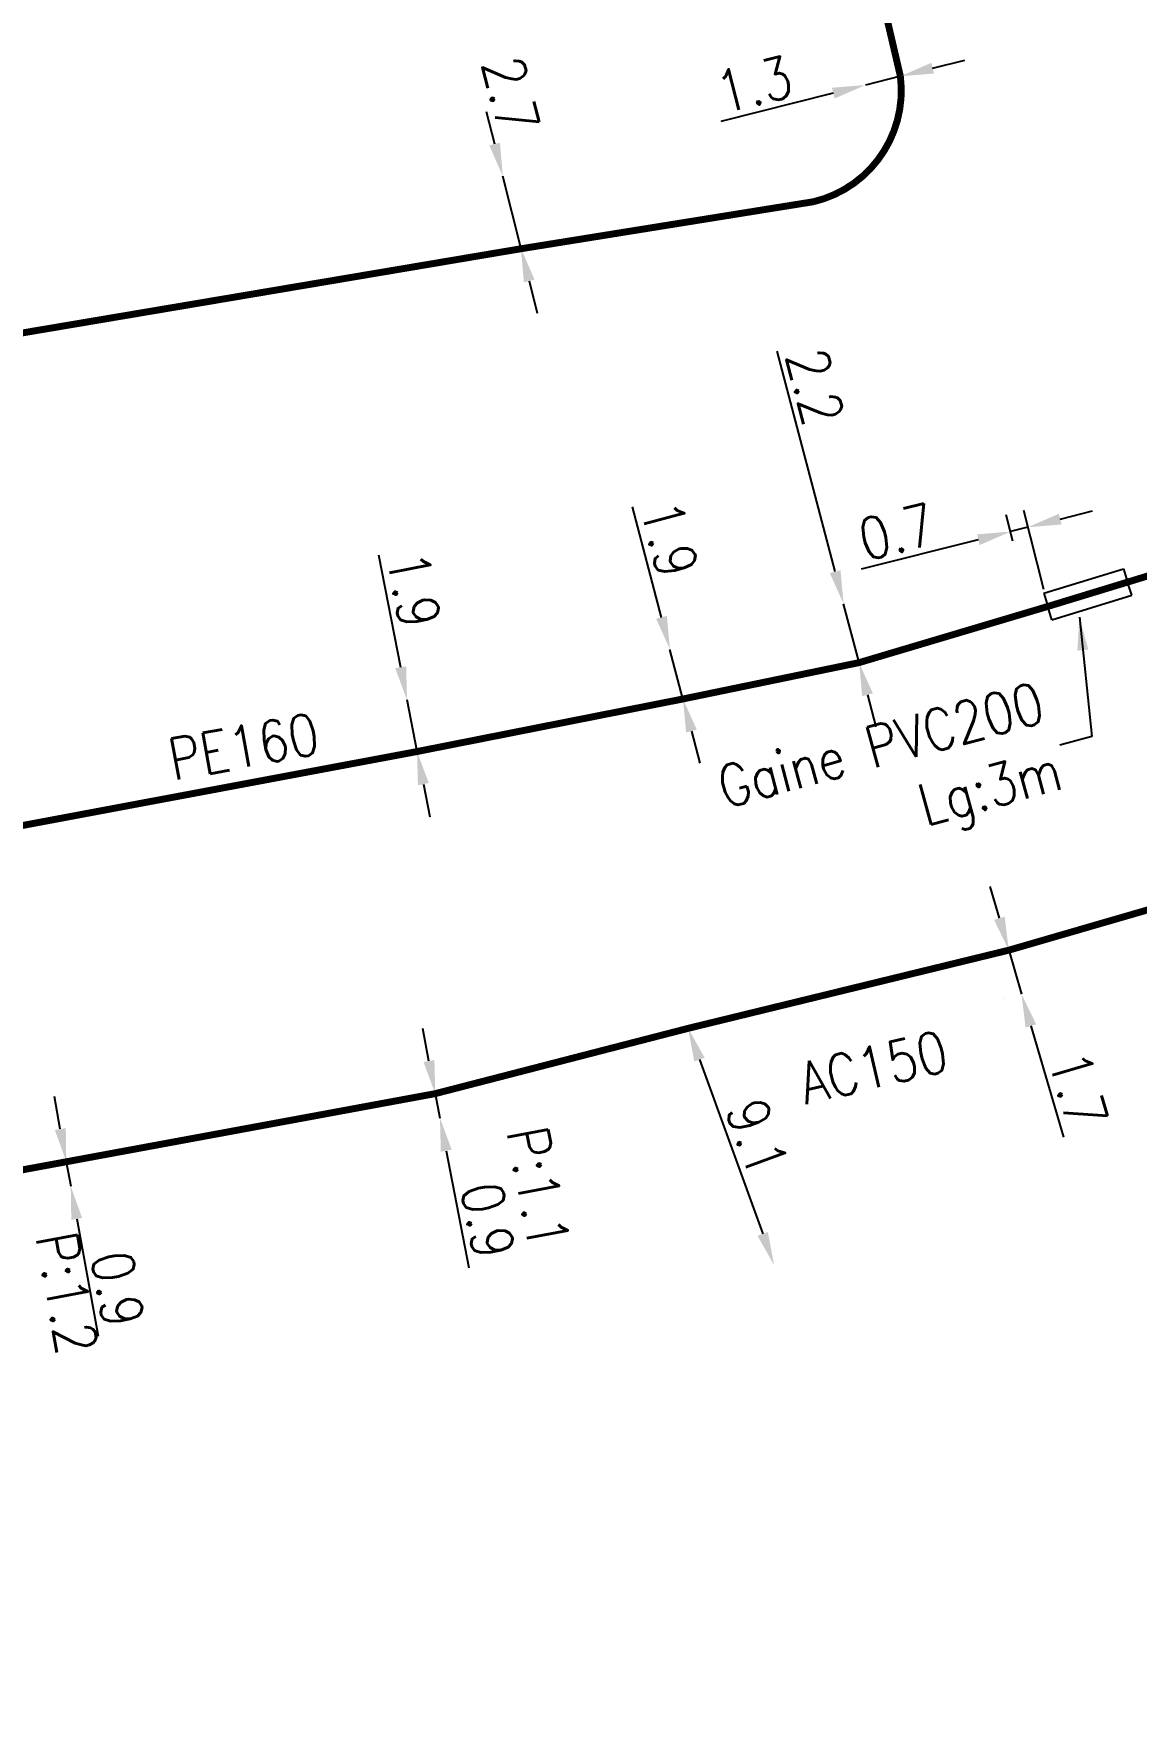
# Model space of a CAD drawing. Header units: millimetres. Extents: x 149996 to 151004, y 126998 to 128018.
# Drawn here: x 150142.9 to 150182.8, y 127905.1 to 127965.6 of the extents above; entities that cross this region are included whole.
import ezdxf

# ---------------------------------------------------------------- set-up
doc = ezdxf.new("R2010")
doc.units = ezdxf.units.MM
doc.header["$PDMODE"] = 34
doc.linetypes.add('L_25_AP', pattern=[2000, 1000, 1000])
doc.linetypes.add('L_25_PE', pattern=[2000, 1000, 1000])
doc.layers.get('DEFPOINTS').update_dxf_attribs({"linetype": 'CONTINUOUS'})
doc.layers.add('L_150', color=1, linetype='CONTINUOUS')
doc.layers.add('L_400', color=7, linetype='CONTINUOUS')
doc.styles.get("Standard").update_dxf_attribs({"font": 'romans.shx', "width": 0.85})
doc.dimstyles.get("Standard").update_dxf_attribs({"dimtxt": 1.5, "dimasz": 1.2, "dimexe": 0.625, "dimexo": 0.625, "dimgap": 0.25, "dimtad": 1, "dimdec": 1, "dimzin": 0, "dimdsep": 46, "dimtxsty": 'Standard', "dimcen": -0.5, "dimadec": 0, "dimazin": 0, "dimtfac": 1, "dimtdec": 1, "dimtmove": 0, "dimatfit": 3, "dimfxl": 0, "dimtolj": 1, "dimtzin": 0, "dimarcsym": 0})

# ---------------------------------------------------------------- blocks, each defined once
blk = doc.blocks.new('*D2')
at = {"layer": 'DEFPOINTS', "color": 0, "linetype": 'Continuous', "transparency": 16777216}
for p in [(150159.889, 127960.416), (150159.889, 127960.416), (150160.55, 127957.798)]:
    blk.add_point(p, dxfattribs=at)
at = {"layer": 'L_150', "color": 0, "linetype": 'Continuous', "lineweight": -2, "transparency": 16777216}
for p, q in [((150159.596, 127961.58), (150159.302, 127962.743)), ((150160.55, 127957.798), (150159.889, 127960.416)), ((150161.156, 127957.951), (150161.156, 127957.951)), ((150160.844, 127956.635), (150161.137, 127955.471))]:
    blk.add_line(p, q, dxfattribs=at)
at = {"layer": 'L_150', "color": 0, "linetype": 'Continuous', "transparency": 16777216}
for points in [[(150159.789, 127961.629), (150159.402, 127961.531), (150159.889, 127960.416)], [(150161.037, 127956.684), (150160.65, 127956.586), (150160.55, 127957.798)]]:
    blk.add_solid(points, dxfattribs=at)
at = {"layer": 'L_150', "color": 0, "linetype": 'Continuous', "transparency": 16777216, "insert": (150160.177, 127963.362), "char_height": 1.5, "attachment_point": 5, "rotation": 284.16482}
blk.add_mtext('\\A1;2.7', dxfattribs=at)
blk = doc.blocks.new('*D3')
at = {"layer": 'DEFPOINTS', "color": 0, "linetype": 'Continuous', "transparency": 16777216}
for p in [(150172.996, 127963.713), (150172.996, 127963.713), (150174.257, 127964.029)]:
    blk.add_point(p, dxfattribs=at)
at = {"layer": 'L_150', "color": 0, "linetype": 'Continuous', "lineweight": -2, "transparency": 16777216}
for p, q in [((150175.421, 127964.322), (150176.585, 127964.614)), ((150174.257, 127964.029), (150172.996, 127963.713)), ((150171.833, 127963.421), (150167.769, 127962.401))]:
    blk.add_line(p, q, dxfattribs=at)
at = {"layer": 'L_150', "color": 0, "linetype": 'Continuous', "transparency": 16777216}
for points in [[(150175.373, 127964.516), (150175.47, 127964.128), (150174.257, 127964.029)], [(150171.784, 127963.615), (150171.881, 127963.227), (150172.996, 127963.713)]]:
    blk.add_solid(points, dxfattribs=at)
at = {"layer": 'L_150', "color": 0, "linetype": 'Continuous', "transparency": 16777216, "insert": (150168.975, 127963.735), "char_height": 1.5, "attachment_point": 5, "rotation": 14.08967}
blk.add_mtext('\\A1;1.3', dxfattribs=at)
blk = doc.blocks.new('*D496')
at = {"layer": 'DEFPOINTS', "color": 0, "linetype": 'Continuous', "transparency": 16777216}
for p in [(150156.429, 127941.494), (150156.429, 127941.494), (150156.791, 127939.629)]:
    blk.add_point(p, dxfattribs=at)
at = {"layer": 'L_150', "color": 0, "linetype": 'Continuous', "lineweight": -2, "transparency": 16777216}
for p, q in [((150156.2, 127942.672), (150155.414, 127946.725)), ((150156.791, 127939.629), (150156.429, 127941.494)), ((150157.02, 127938.45), (150157.248, 127937.272))]:
    blk.add_line(p, q, dxfattribs=at)
at = {"layer": 'L_150', "color": 0, "linetype": 'Continuous', "transparency": 16777216}
for points in [[(150156.397, 127942.71), (150156.004, 127942.634), (150156.429, 127941.494)], [(150157.216, 127938.489), (150156.823, 127938.412), (150156.791, 127939.629)]]:
    blk.add_solid(points, dxfattribs=at)
at = {"layer": 'L_150', "color": 0, "linetype": 'Continuous', "transparency": 16777216, "insert": (150156.675, 127945.478), "char_height": 1.5, "attachment_point": 5, "rotation": 280.98348}
blk.add_mtext('\\A1;1.9', dxfattribs=at)
blk = doc.blocks.new('*D497')
at = {"layer": 'DEFPOINTS', "color": 0, "linetype": 'Continuous', "transparency": 16777216}
for p in [(150165.93, 127943.318), (150165.93, 127943.318), (150166.401, 127941.529)]:
    blk.add_point(p, dxfattribs=at)
at = {"layer": 'L_150', "color": 0, "linetype": 'Continuous', "lineweight": -2, "transparency": 16777216}
for p, q in [((150165.625, 127944.478), (150164.574, 127948.471)), ((150166.401, 127941.529), (150165.93, 127943.318)), ((150166.706, 127940.368), (150167.012, 127939.208))]:
    blk.add_line(p, q, dxfattribs=at)
at = {"layer": 'L_150', "color": 0, "linetype": 'Continuous', "transparency": 16777216}
for points in [[(150165.818, 127944.529), (150165.431, 127944.427), (150165.93, 127943.318)], [(150166.9, 127940.419), (150166.513, 127940.317), (150166.401, 127941.529)]]:
    blk.add_solid(points, dxfattribs=at)
at = {"layer": 'L_150', "color": 0, "linetype": 'Continuous', "transparency": 16777216, "insert": (150165.914, 127947.309), "char_height": 1.5, "attachment_point": 5, "rotation": 284.74529}
blk.add_mtext('\\A1;1.9', dxfattribs=at)
blk = doc.blocks.new('*D498')
at = {"layer": 'DEFPOINTS', "color": 0, "linetype": 'Continuous', "transparency": 16777216}
for p in [(150178.236, 127947.576), (150178.477, 127946.62), (150179.588, 127944.873)]:
    blk.add_point(p, dxfattribs=at)
at = {"layer": 'L_400', "color": 0, "linetype": 'Continuous', "lineweight": -2, "transparency": 16777216}
for p, q in [((150178.325, 127947.226), (150178.084, 127948.182)), ((150179.435, 127945.479), (150178.714, 127948.341)), ((150180.03, 127948.028), (150181.194, 127948.322)), ((150178.867, 127947.735), (150178.236, 127947.576)), ((150177.073, 127947.283), (150172.834, 127946.215))]:
    blk.add_line(p, q, dxfattribs=at)
at = {"layer": 'L_400', "color": 0, "linetype": 'Continuous', "transparency": 16777216}
for points in [[(150179.982, 127948.222), (150180.079, 127947.834), (150178.867, 127947.735)], [(150177.024, 127947.477), (150177.122, 127947.089), (150178.236, 127947.576)]]:
    blk.add_solid(points, dxfattribs=at)
at = {"layer": 'L_400', "color": 0, "linetype": 'Continuous', "transparency": 16777216, "insert": (150174.127, 127947.572), "char_height": 1.5, "attachment_point": 5, "rotation": 14.14165}
blk.add_mtext('\\A1;0.7', dxfattribs=at)
blk = doc.blocks.new('*D538')
at = {"layer": 'DEFPOINTS', "color": 0, "linetype": 'Continuous', "transparency": 16777216}
for p in [(150157.449, 127927.268), (150157.619, 127926.384), (150157.619, 127926.384)]:
    blk.add_point(p, dxfattribs=at)
at = {"layer": 'L_150', "color": 0, "linetype": 'Continuous', "lineweight": -2, "transparency": 16777216}
for p, q in [((150157.222, 127928.446), (150156.995, 127929.624)), ((150157.449, 127927.268), (150157.619, 127926.384)), ((150157.847, 127925.206), (150158.663, 127920.973))]:
    blk.add_line(p, q, dxfattribs=at)
at = {"layer": 'L_150', "color": 0, "linetype": 'Continuous', "transparency": 16777216}
for points in [[(150157.418, 127928.484), (150157.025, 127928.408), (150157.449, 127927.268)], [(150158.043, 127925.244), (150157.65, 127925.168), (150157.619, 127926.384)]]:
    blk.add_solid(points, dxfattribs=at)
at = {"layer": 'L_150', "color": 0, "linetype": 'Continuous', "transparency": 16777216, "insert": (150159.35, 127922.69), "char_height": 1.5, "attachment_point": 5, "rotation": 280.91541}
blk.add_mtext('\\A1;0.9', dxfattribs=at)
blk = doc.blocks.new('*D539')
at = {"layer": 'DEFPOINTS', "color": 0, "linetype": 'Continuous', "transparency": 16777216}
for p in [(150144.116, 127924.806), (150144.277, 127923.921), (150144.277, 127923.921)]:
    blk.add_point(p, dxfattribs=at)
at = {"layer": 'L_150', "color": 0, "linetype": 'Continuous', "lineweight": -2, "transparency": 16777216}
for p, q in [((150143.9, 127925.987), (150143.685, 127927.167)), ((150144.116, 127924.806), (150144.277, 127923.921)), ((150144.493, 127922.74), (150145.267, 127918.5))]:
    blk.add_line(p, q, dxfattribs=at)
at = {"layer": 'L_150', "color": 0, "linetype": 'Continuous', "transparency": 16777216}
for points in [[(150144.097, 127926.023), (150143.704, 127925.951), (150144.116, 127924.806)], [(150144.689, 127922.776), (150144.296, 127922.704), (150144.277, 127923.921)]]:
    blk.add_solid(points, dxfattribs=at)
at = {"layer": 'L_150', "color": 0, "linetype": 'Continuous', "transparency": 16777216, "insert": (150145.971, 127920.209), "char_height": 1.5, "attachment_point": 5, "rotation": 280.34145}
blk.add_mtext('\\A1;0.9', dxfattribs=at)
blk = doc.blocks.new('*D565')
at = {"layer": 'DEFPOINTS', "color": 0, "linetype": 'Continuous', "transparency": 16777216}
for p in [(150172.204, 127944.969), (150172.204, 127944.969), (150172.764, 127942.842)]:
    blk.add_point(p, dxfattribs=at)
at = {"layer": 'L_150', "color": 0, "linetype": 'Continuous', "lineweight": -2, "transparency": 16777216}
for p, q in [((150171.898, 127946.13), (150169.803, 127954.092)), ((150172.764, 127942.842), (150172.204, 127944.969)), ((150173.069, 127941.681), (150173.375, 127940.521))]:
    blk.add_line(p, q, dxfattribs=at)
at = {"layer": 'L_150', "color": 0, "linetype": 'Continuous', "transparency": 16777216}
for points in [[(150172.092, 127946.18), (150171.705, 127946.079), (150172.204, 127944.969)], [(150173.263, 127941.732), (150172.876, 127941.63), (150172.764, 127942.842)]]:
    blk.add_solid(points, dxfattribs=at)
at = {"layer": 'L_150', "color": 0, "linetype": 'Continuous', "transparency": 16777216, "insert": (150171.174, 127952.813), "char_height": 1.5, "attachment_point": 5, "rotation": 284.74529}
blk.add_mtext('\\A1;2.2', dxfattribs=at)
blk = doc.blocks.new('*D567')
at = {"layer": 'DEFPOINTS', "color": 0, "linetype": 'Continuous', "transparency": 16777216}
for p in [(150178.172, 127932.451), (150178.634, 127930.867), (150178.634, 127930.867)]:
    blk.add_point(p, dxfattribs=at)
at = {"layer": 'L_150', "color": 0, "linetype": 'Continuous', "lineweight": -2, "transparency": 16777216}
for p, q in [((150177.835, 127933.603), (150177.498, 127934.755)), ((150177.572, 127932.276), (150177.572, 127932.276)), ((150178.172, 127932.451), (150178.634, 127930.867)), ((150178.034, 127930.692), (150178.034, 127930.692)), ((150178.971, 127929.716), (150180.146, 127925.695))]:
    blk.add_line(p, q, dxfattribs=at)
at = {"layer": 'L_150', "color": 0, "linetype": 'Continuous', "transparency": 16777216}
for points in [[(150178.027, 127933.659), (150177.643, 127933.547), (150178.172, 127932.451)], [(150179.163, 127929.772), (150178.779, 127929.66), (150178.634, 127930.867)]]:
    blk.add_solid(points, dxfattribs=at)
at = {"layer": 'L_150', "color": 0, "linetype": 'Continuous', "transparency": 16777216, "insert": (150180.687, 127927.41), "char_height": 1.5, "attachment_point": 5, "rotation": 286.28915}
blk.add_mtext('\\A1;1.7', dxfattribs=at)
blk = doc.blocks.new('*D568')
at = {"layer": 'DEFPOINTS', "color": 0, "linetype": 'Continuous', "transparency": 16777216}
for p in [(150166.587, 127929.627), (150169.692, 127921.073), (150169.692, 127921.073)]:
    blk.add_point(p, dxfattribs=at)
at = {"layer": 'L_150', "color": 0, "linetype": 'Continuous', "lineweight": -2, "transparency": 16777216}
blk.add_line((150166.996, 127928.499), (150169.282, 127922.201), dxfattribs=at)
at = {"layer": 'L_150', "color": 0, "linetype": 'Continuous', "transparency": 16777216}
for points in [[(150167.184, 127928.567), (150166.808, 127928.431), (150166.587, 127929.627)], [(150169.47, 127922.269), (150169.094, 127922.133), (150169.692, 127921.073)]]:
    blk.add_solid(points, dxfattribs=at)
at = {"layer": 'L_150', "color": 0, "linetype": 'Continuous', "transparency": 16777216, "insert": (150169.079, 127925.691), "char_height": 1.5, "attachment_point": 5, "rotation": 289.94706}
blk.add_mtext('\\A1;9.1', dxfattribs=at)

msp = doc.modelspace()

# ---------------------------------------------------------------- linework, layer by layer
at = {"layer": 'L_150', "linetype": 'L_25_AP', "const_width": 0.25, "flags": 128}
msp.add_lwpolyline([(150000, 127898.157), (150003.444, 127898.808), (150009.539, 127899.913), (150015.676, 127901.019), (150027.704, 127903.205), (150039.556, 127905.384), (150045.396, 127906.429), (150055.276, 127908.297), (150066.199, 127910.304), (150072.242, 127911.494), (150086.839, 127914.093), (150091.43, 127914.944), (150099.965, 127916.62), (150102.62, 127917.134), (150109.626, 127918.489), (150111.4, 127918.792), (150116.105, 127919.596), (150122.328, 127920.799), (150133.21, 127922.796), (150144.116, 127924.806), (150157.449, 127927.268), (150166.587, 127929.627), (150178.172, 127932.451), (150192.73, 127936.674), (150203.804, 127941.57), (150209.104, 127944.151), (150219.719, 127950.404), (150225.39, 127953.739), (150233.245, 127958.241), (150237.368, 127960.89), (150247.82, 127967.372), (150249.35, 127968.319), (150256.347, 127972.679), (150265.273, 127978.264), (150277.981, 127986.208), (150284.099, 127989.743), (150293.509, 127995.69), (150300.7, 128000)], dxfattribs=at)
at = {"layer": 'L_150', "linetype": 'L_25_PE', "const_width": 0.25, "flags": 128}
msp.add_lwpolyline([(150107.222, 127931.451), (150107.114, 127932.043), (150107.605, 127932.133), (150107.748, 127932.464), (150113.306, 127942.161), (150114.221, 127943.756, -0.01738), (150114.404, 127944.052), (150116.016, 127946.46, -0.173693), (150121.747, 127950.856, -0.017464), (150124.991, 127951.773), (150129.207, 127952.506), (150160.55, 127957.798), (150171.119, 127959.497, 0.382852), (150174.257, 127964.029), (150170.687, 127979.322), (150165.577, 127998.887), (150165.286, 128000.001)], format="xyb", dxfattribs=at)
msp.add_lwpolyline([(150114.433, 127935.22), (150114.619, 127933.219), (150114.748, 127931.831), (150115.927, 127932.051), (150119.31, 127932.733), (150134.239, 127935.403), (150156.791, 127939.629), (150166.401, 127941.529), (150172.764, 127942.842), (150179.588, 127944.873), (150185.673, 127946.73), (150185.673, 127946.73), (150193.623, 127949.907), (150200.37, 127952.603), (150207.649, 127956.886), (150210.389, 127958.568), (150210.815, 127958.83), (150218.745, 127963.985), (150223.408, 127966.91), (150228.225, 127970.007), (150240.923, 127977.536), (150252.535, 127985.121), (150264.334, 127992.517), (150271.474, 127996.887), (150275.129, 127998.978), (150276.921, 128000)], dxfattribs=at)
at = {"layer": 'L_400', "color": 7, "linetype": 'CONTINUOUS'}
for p, q in [((150179.442, 127945.351), (150182.323, 127946.23)), ((150182.323, 127946.23), (150182.469, 127945.752)), ((150182.615, 127945.274), (150182.469, 127945.752)), ((150179.442, 127945.351), (150179.588, 127944.873)), ((150179.734, 127944.394), (150182.615, 127945.274)), ((150179.734, 127944.394), (150179.588, 127944.873))]:
    msp.add_line(p, q, dxfattribs=at)

# ---------------------------------------------------------------- texts
at = {"layer": 'L_150', "linetype": 'Continuous', "char_height": 1.5, "attachment_point": 1}
for s, insert, rotation in [('\\A1;PE160', (150147.705, 127940.056), 10.4111), ('\\A1;AC150', (150170.481, 127928.338), 13.2174), ('\\A1;P:1.1', (150161.493, 127926.191), 280.87342), ('\\A1;P:1.2', (150144.48, 127922.375), 280.40124)]:
    msp.add_mtext(s, dxfattribs=dict(at, insert=insert, rotation=rotation))
at = {"layer": 'L_400', "linetype": 'Continuous', "insert": (150180.351, 127937.82), "char_height": 1.5, "attachment_point": 9, "rotation": 15.10299}
msp.add_mtext('\\A1;Gaine PVC200\\PLg:3m', dxfattribs=at)

# ---------------------------------------------------------------- dimensions: what is measured, and where the dimension line sits
at = {"layer": 'L_150', "linetype": 'Continuous'}
dim = msp.add_linear_dim(base=(150159.889, 127960.416), p1=(150160.55, 127957.798), p2=(150159.889, 127960.416), angle=284.16482, dimstyle='Standard', override={"dimtmove": 1}, dxfattribs=at)
dim.commit()
dim.dimension.update_dxf_attribs({"geometry": '*D2', "text_midpoint": (150159.208, 127963.117), "dimtype": 160})
for base, p1, p2, angle, picture, middle in [((150172.996, 127963.713), (150174.257, 127964.029), (150172.996, 127963.713), 14.08967, '*D3', (150169.219, 127962.765)), ((150172.204, 127944.969), (150172.764, 127942.842), (150172.204, 127944.969), 284.74529, '*D565', (150170.206, 127952.558)), ((150165.9302, 127943.3179), (150166.4011, 127941.5288), (150165.9302, 127943.3179), 284.74529, '*D497', (150164.9467, 127947.0549)), ((150156.429, 127941.494), (150156.791, 127939.629), (150156.429, 127941.494), 280.98348, '*D496', (150155.693, 127945.287)), ((150178.634, 127930.867), (150178.172, 127932.451), (150178.634, 127930.867), 106.28915, '*D567', (150179.727, 127927.129)), ((150157.619, 127926.384), (150157.449, 127927.268), (150157.619, 127926.384), 100.91541, '*D538', (150158.368, 127922.5)), ((150169.692, 127921.073), (150166.587, 127929.627), (150169.692, 127921.073), 109.94706, '*D568', (150168.139, 127925.35)), ((150144.277, 127923.921), (150144.116, 127924.806), (150144.277, 127923.921), 100.34145, '*D539', (150144.987, 127920.03))]:
    dim = msp.add_linear_dim(base=base, p1=p1, p2=p2, angle=angle, dimstyle='Standard', dxfattribs=at)
    dim.commit()
    dim.dimension.update_dxf_attribs({"geometry": picture, "text_midpoint": middle, "dimtype": 160})
at = {"layer": 'L_400', "linetype": 'Continuous'}
dim = msp.add_linear_dim(base=(150178.236, 127947.576), p1=(150179.588, 127944.873), p2=(150178.477, 127946.62), angle=14.14165, dimstyle='Standard', dxfattribs=at)
dim.commit()
dim.dimension.update_dxf_attribs({"geometry": '*D498', "text_midpoint": (150174.372, 127946.603), "dimtype": 160})

# ---------------------------------------------------------------- leaders
msp.add_leader([(150180.726, 127944.489), (150181.173, 127940.173), (150180.015, 127939.861)], dimstyle='Standard', dxfattribs=at)

doc.saveas('drawing.dxf')
